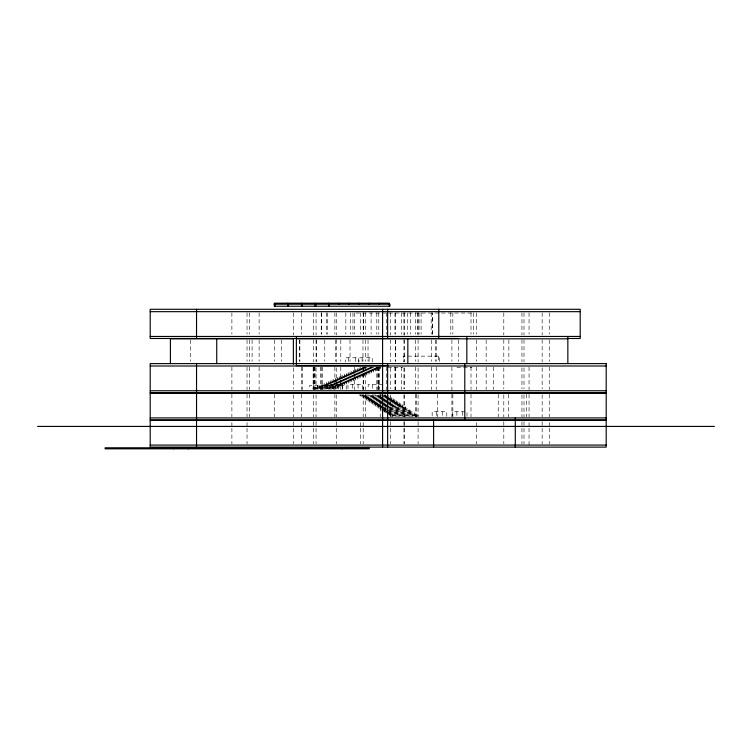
<?xml version="1.0" encoding="UTF-8"?>
<svg xmlns="http://www.w3.org/2000/svg" width="752" height="752" viewBox="0 0 752 752"><rect width="100%" height="100%" fill="white"/><g stroke="black" fill="none" stroke-linecap="round" stroke-linejoin="round"><path stroke-width="0.56" stroke-dasharray="3.76 2.82" d="M355.95 313.029L471.645 313.029M380.352 367.634L359.954 367.634L359.954 369.862M387.712 367.681L402.846 367.681M456.906 367.681L472.03 367.681M362.191 367.85L382.589 367.85M378.106 368.64L357.708 368.64L357.708 370.868M359.954 368.856L380.352 368.856L380.352 366.628M375.859 369.646L355.461 369.646L355.461 371.873M357.708 369.862L378.106 369.862L378.106 367.634M373.612 370.651L353.214 370.651L353.214 372.879M355.461 370.868L375.859 370.868L375.859 368.64M371.366 371.657L350.977 371.657L350.977 373.885M353.214 371.873L373.612 371.873L373.612 369.646M369.129 372.663L348.731 372.663L348.731 374.891M350.977 372.879L371.366 372.879L371.366 370.651M366.882 373.669L346.484 373.669L346.484 375.897M348.731 373.885L369.129 373.885L369.129 371.657M364.635 374.675L344.237 374.675L344.237 376.902M346.484 374.891L366.882 374.891L366.882 372.663M362.389 375.68L341.991 375.68L341.991 377.908M344.237 375.897L364.635 375.897L364.635 373.669M360.142 376.686L339.754 376.686L339.754 378.914M341.991 376.902L362.389 376.902L362.389 374.675M357.905 377.692L337.507 377.692L337.507 379.92M339.754 377.908L360.142 377.908L360.142 375.68M355.658 378.698L335.26 378.698L335.26 380.926M337.507 378.914L357.905 378.914L357.905 376.686M353.412 379.704L333.014 379.704L333.014 381.931M335.26 379.92L355.658 379.92L355.658 377.692M351.165 380.709L330.767 380.709L330.767 382.937M333.014 380.926L353.412 380.926L353.412 378.698M348.919 381.715L328.53 381.715L328.53 383.943M330.767 381.931L351.165 381.931L351.165 379.704M346.681 382.721L326.283 382.721L326.283 384.949M328.53 382.937L348.919 382.937L348.919 380.709M344.435 383.727L324.037 383.727L324.037 385.955M326.283 383.943L346.681 383.943L346.681 381.715M382.815 384.592L368.17 384.592L368.17 389.207M342.188 384.733L321.79 384.733L321.79 386.96M324.037 384.949L344.435 384.949L344.435 382.721M339.942 385.738L319.553 385.738L319.553 387.966M321.79 385.955L342.188 385.955L342.188 383.727M317.306 386.744L337.704 386.744M319.553 386.96L339.942 386.96L339.942 384.733M315.06 387.75L335.458 387.75M317.306 387.966L337.704 387.966L337.704 385.738M312.813 388.756L333.211 388.756M315.06 388.972L335.458 388.972L335.458 386.744M358.977 395.007L383.445 395.007M384.225 395.007L385.738 395.007M362.003 395.796L388.765 395.796M387.252 396.013L360.49 396.013L360.49 394.791M363.517 396.802L390.279 396.802M388.765 397.018L362.003 397.018L362.003 394.791M365.021 397.808L391.792 397.808L391.792 400.036M390.279 398.024L363.517 398.024L363.517 395.796M366.534 398.814L393.305 398.814L393.305 401.042M391.792 399.03L365.021 399.03L365.021 396.802M368.048 399.82L394.819 399.82L394.819 402.047M393.305 400.036L366.534 400.036L366.534 397.808M369.561 400.825L396.323 400.825L396.323 403.053M394.819 401.042L368.048 401.042L368.048 398.814M371.074 401.831L397.836 401.831L397.836 404.059M396.323 402.047L369.561 402.047L369.561 399.82M372.588 402.837L399.35 402.837L399.35 405.065M397.836 403.053L371.074 403.053L371.074 400.825M374.101 403.843L400.863 403.843L400.863 406.071M399.35 404.059L372.588 404.059L372.588 401.831M375.615 404.849L402.376 404.849L402.376 407.076M400.863 405.065L374.101 405.065L374.101 402.837M377.128 405.854L403.89 405.854M402.376 406.071L375.615 406.071L375.615 403.843M378.641 406.86L405.403 406.86L405.403 409.088M403.89 407.076L377.128 407.076L377.128 404.849M380.155 407.866L381.668 407.866M382.448 407.866L406.917 407.866L406.917 410.094M405.403 408.082L378.641 408.082L378.641 405.854M383.962 408.872L408.43 408.872L408.43 411.1M381.668 409.088L380.155 409.088L380.155 406.86M382.448 409.088L406.917 409.088M383.172 409.878L409.943 409.878L409.943 412.105M381.668 410.094L408.43 410.094M384.686 410.883L386.199 410.883L386.199 413.111M386.989 410.883L411.457 410.883L411.457 413.111M383.172 411.1L409.943 411.1M388.859 411.889L412.97 411.889L412.97 414.117M386.199 412.105L384.686 412.105L384.686 409.878M386.989 412.105L411.457 412.105M387.712 412.895L414.484 412.895L414.484 415.123M387.346 413.111L412.97 413.111M389.226 413.901L415.988 413.901L415.988 416.129M387.712 414.117L414.484 414.117M390.739 414.907L417.501 414.907L417.501 416.129L390.739 416.129L390.739 413.901M415.988 415.123L389.226 415.123L389.226 412.895M392.253 415.912L419.014 415.912M549.251 312.794L549.251 334.198M549.251 339.951L549.251 361.355M549.251 367.108L549.251 389.639M549.251 394.274L549.251 416.796M549.251 422.558L549.251 427.061M549.251 428.189L549.251 443.962M542.154 312.804L542.154 335.044M542.154 339.725L542.154 361.966M542.154 367.822L542.154 388.897M542.154 394.744L542.154 416.993M542.154 421.675L542.154 443.915M529.051 312.794L529.051 334.198M529.051 367.108L529.051 389.639M529.051 394.274L529.051 416.796M529.051 422.558L529.051 427.061M529.051 428.189L529.051 445.081M526.56 394.274L526.56 416.796M524.003 312.804L524.003 335.044M524.003 339.725L524.003 361.966M524.003 367.822L524.003 388.897M524.003 394.744L524.003 416.993M524.003 421.675L524.003 443.915M521.954 312.804L521.954 335.044M521.954 339.725L521.954 361.966M521.954 367.822L521.954 388.897M521.954 394.744L521.954 416.993M521.954 421.675L521.954 443.915M508.85 339.951L508.85 361.355M508.408 394.274L508.408 416.796M503.802 312.804L503.802 335.044M503.802 339.725L503.802 361.966M503.802 367.822L503.802 388.897M503.802 394.744L503.802 416.993M503.802 421.675L503.802 443.915M498.238 394.274L498.238 416.796M493.697 367.108L493.697 389.639M486.159 339.951L486.159 361.355M486.159 367.108L486.159 389.639M476.646 312.794L476.646 334.198M476.646 339.951L476.646 361.355M476.646 367.108L476.646 389.639M476.646 422.558L476.646 427.061M476.646 428.189L476.646 443.962M473.497 312.794L473.497 334.198M471.006 312.794L471.006 334.198M471.006 367.108L471.006 389.639M471.006 394.274L471.006 416.796M466.983 416.364L466.983 411.748L452.347 411.748L452.347 416.364M462.442 411.748L462.442 416.364M458.344 339.951L458.344 361.355M456.878 411.748L456.878 416.364M452.854 312.794L452.854 334.198M452.854 394.274L452.854 416.796M451.905 339.951L451.905 361.355M451.905 367.108L451.905 390.767M451.905 394.274L451.905 416.796M450.805 312.794L450.805 334.198M446.782 416.364L446.782 411.748L432.146 411.748L432.146 416.364M442.242 411.748L442.242 416.364M439.243 361.477L439.243 356.138L403.345 356.138L403.345 361.477M438.698 356.138L438.698 361.477M437.636 394.274L437.636 416.796M436.677 411.748L436.677 416.364M436.245 339.951L436.245 361.355M436.245 367.108L436.245 389.639M435.652 339.951L435.652 361.355M431.704 339.951L431.704 361.355M431.704 367.108L431.704 389.639M431.197 312.794L431.197 334.198M421.092 312.794L421.092 334.198M419.043 312.794L419.043 334.198M418.093 312.804L418.093 335.044M418.093 339.725L418.093 361.966M418.093 367.822L418.093 388.897M418.093 394.744L418.093 416.993M418.093 421.675L418.093 443.915M417.501 312.794L417.501 334.198M416.552 394.274L416.552 416.796M415.602 312.794L415.602 334.198M415.602 339.951L415.602 361.355M415.602 367.108L415.602 389.639M415.602 394.274L415.602 416.796M410.404 312.794L410.404 334.198M407.424 312.794L407.424 334.198M404.473 312.804L404.473 335.044M404.473 339.725L404.473 361.966M404.473 367.822L404.473 388.897M404.473 394.744L404.473 416.993M404.473 421.675L404.473 443.915M403.89 312.794L403.946 335.044M403.946 339.725L403.946 361.966M403.946 367.822L403.946 388.897M403.946 394.744L403.946 416.993M403.946 421.675L403.946 443.915M401.474 312.794L401.474 334.198M401.474 367.108L401.474 389.639M395.402 312.794L395.402 334.198M395.402 339.951L395.402 361.355M395.402 367.108L395.402 389.639M395.251 339.951L395.251 361.355M395.251 367.108L395.251 389.639M394.96 312.794L394.96 334.198M394.96 367.108L394.96 389.639M392.253 414.907L392.253 416.129M390.335 312.804L390.335 335.044M390.335 339.725L390.335 361.966M390.335 367.822L390.335 388.897M390.335 394.744L390.335 416.993M390.335 421.675L390.335 443.915M386.321 312.794L386.321 334.198M386.321 367.108L386.321 389.639M385.738 394.791L385.738 396.013M380.249 394.274L380.249 416.796M379.694 367.004L379.694 389.639M378.782 312.794L378.782 334.198M378.782 367.004L378.782 389.639M378.688 367.004L378.688 389.639M378.275 384.592L378.275 389.207M377.777 367.004L377.777 389.639M376.808 312.794L376.808 334.198M376.808 367.108L376.808 389.639M372.71 384.592L372.71 389.207M372.231 362.116L372.231 357.773L358.948 357.773L358.948 362.116M371.103 312.794L371.103 334.198M369.053 357.773L369.053 362.116M368.029 339.951L368.029 361.355M365.547 312.794L365.547 334.198M365.547 339.951L365.547 361.355M365.547 367.108L365.547 389.639M365.547 394.274L365.547 416.796M364.438 366.628L364.438 367.85M363.639 312.794L363.639 334.198M363.639 367.108L363.639 389.639M363.197 312.794L363.197 334.198M363.197 367.108L363.197 389.639M363.197 394.274L363.197 416.796M363.197 422.558L363.197 427.061M363.197 428.189L363.197 443.962M362.972 339.951L362.972 361.355M362.614 389.207L362.614 384.592L347.969 384.592L347.969 389.207M362.191 367.634L362.191 368.856M362.126 357.773L362.126 362.116M360.49 312.794L360.49 334.198M360.49 422.558L360.49 427.061M360.49 428.189L360.49 443.962M358.61 362.116L358.61 357.773L345.337 357.773L345.337 362.116M358.074 384.592L358.074 389.207M355.433 357.773L355.433 362.116M354.559 312.794L354.559 334.198M354.559 367.108L354.559 389.639M352.951 312.794L352.951 334.198M352.509 384.592L352.509 389.207M350.385 312.794L350.385 334.198M350.018 339.951L350.018 361.355M348.514 357.773L348.514 362.116M346.221 389.339L346.221 385.268L335.016 385.268L335.016 389.339M345.845 312.794L345.845 334.198M342.592 385.268L342.592 389.339M342.414 389.207L342.414 384.592L327.769 384.592L327.769 389.207M340.797 339.951L340.797 361.355M340.797 367.108L340.797 389.639M338.644 385.268L338.644 389.339M337.874 384.592L337.874 389.207M336.257 312.804L336.257 335.044M336.257 339.725L336.257 361.966M336.257 367.822L336.257 388.897M336.257 394.744L336.257 416.993M336.257 421.675L336.257 443.915M335.749 339.951L335.749 361.355M334.875 312.794L334.875 334.198M334.875 367.108L334.875 389.639M334.875 394.274L334.875 416.796M333.597 389.339L333.597 385.268L322.392 385.268L322.392 389.339M333.211 387.75L333.211 388.972M332.309 384.592L332.309 389.207M329.968 385.268L329.968 389.339M327.693 312.794L327.693 334.198M326.622 312.794L326.622 334.198M326.02 385.268L326.02 389.339M324.77 339.951L324.77 361.355M322.646 367.108L322.646 389.639M321.565 312.794L321.565 334.198M321.254 312.794L321.254 334.198M321.254 367.108L321.254 389.639M320.972 389.339L320.972 385.268L309.768 385.268L309.768 389.339M320.596 367.108L320.596 389.639M317.344 385.268L317.344 389.339M316.573 339.951L316.573 361.355M316.056 312.804L316.056 335.044M316.056 339.725L316.056 361.966M316.056 367.822L316.056 388.897M316.056 394.744L316.056 416.993M316.056 421.675L316.056 443.915M315.05 367.004L315.05 389.639M314.139 367.004L314.139 389.639M314.045 367.004L314.045 389.639M313.575 312.804L313.575 335.044M313.575 339.725L313.575 361.966M313.575 367.822L313.575 388.897M313.575 394.744L313.575 416.993M313.575 421.675L313.575 443.915M313.396 385.268L313.396 389.339M313.133 367.004L313.133 389.639M302.445 367.108L302.445 389.639M301.721 312.794L301.721 334.198M301.721 367.108L301.721 389.639M301.721 394.274L301.721 416.796M301.721 422.558L301.721 427.061M301.721 428.189L301.721 443.962M299.888 339.951L299.888 361.355M299.522 339.951L299.522 361.355M293.374 312.804L293.374 335.044M293.374 367.822L293.374 388.897M293.374 394.744L293.374 416.993M293.374 421.675L293.374 443.915M281.511 339.951L281.511 361.355M274.64 339.951L274.64 361.355M274.264 394.274L274.264 416.796M259.12 312.794L259.12 334.198M259.12 339.951L259.12 361.355M259.12 367.108L259.12 389.639M252.089 339.951L252.089 361.355M249.391 312.794L249.391 334.198M249.391 339.951L249.391 361.355M249.391 367.108L249.391 389.639M249.391 394.274L249.391 416.796M247.041 312.794L247.041 334.198M247.041 339.951L247.041 361.355M247.041 367.108L247.041 389.639M247.041 394.274L247.041 416.796M247.041 422.558L247.041 427.061M247.041 428.189L247.041 443.962M231.889 312.794L231.889 334.198M231.889 367.108L231.889 389.639M231.889 394.274L231.889 416.796M231.889 422.558L231.889 427.061M231.889 428.189L231.889 443.962M190.613 339.951L190.613 361.355M432.673 334.198L432.673 312.794L432.654 334.198"/><path stroke-width="1.13" d="M274.264 304.203L389.959 304.203L389.959 306.233L274.264 306.233L274.264 303.178L389.329 303.178L389.329 306.233M150.203 311.666L580.196 311.666M150.203 336.454L580.196 336.454M458.654 338.485L150.203 338.485L150.203 309.288L580.196 309.288L580.196 338.485L567.337 338.485M293.083 338.823L170.403 338.823L170.403 363.611M296.373 338.823L567.845 338.823M388.333 365.641L296.373 365.641L296.373 336.454M150.203 365.989L606.197 365.989M150.203 390.767L606.197 390.767M150.203 392.807L606.197 392.807M150.203 393.146L606.197 393.146M150.203 417.924L606.197 417.924M150.203 419.964L606.197 419.964M150.203 420.302L606.197 420.302M37.6 426.412L714.4 426.412M150.203 445.081L606.197 445.081M567.845 336.454L567.845 363.611M515.289 417.924L515.289 447.12M466.832 336.454L466.832 363.611M464.783 363.611L464.783 419.964M438.783 309.288L438.783 338.485M433.603 420.302L433.603 447.12M407.838 338.823L407.838 363.611M387.637 309.288L387.637 338.485M387.637 363.611L387.637 447.12M382.589 309.288L382.589 447.12M379.224 303.178L379.224 304.203M369.129 303.178L369.129 304.203M359.024 303.178L359.024 304.203M348.919 303.178L348.919 304.203M342.104 447.797L342.104 448.822M338.823 303.178L338.823 304.203M329.357 304.203L329.357 306.233M328.718 303.178L328.718 306.233M315.746 304.203L315.746 306.233M315.107 303.178L315.107 306.233M302.125 304.203L302.125 306.233M301.496 303.178L301.496 306.233M293.374 338.56L293.374 364.316M288.514 304.203L288.514 306.233M287.884 303.178L287.884 306.233M274.903 304.203L274.903 306.233M216.736 338.823L216.736 363.611M196.535 309.288L196.535 338.485M196.535 363.611L196.535 447.12M188.489 447.797L188.489 448.822M173.505 447.797L173.505 448.822M606.197 363.611L150.203 363.611L150.203 447.12L606.197 447.12L606.197 363.611M369.119 447.797L105.12 447.797L105.12 448.822L369.119 448.822L369.119 447.797"/></g></svg>
